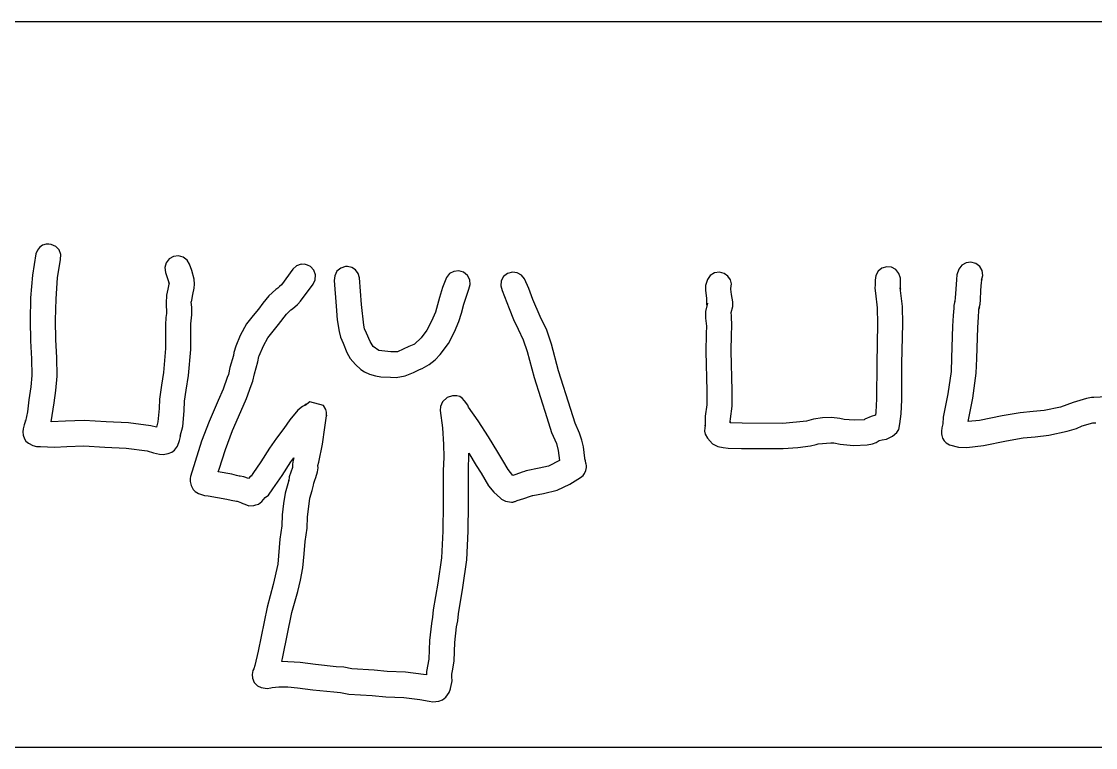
# Model space of a CAD drawing. Extents: x 2 to 598, y 1588 to 7998.
# Drawn here: x 176 to 379.7, y 6723.9 to 6861.6 of the extents above; entities that cross this region are included whole.
import ezdxf

# ---------------------------------------------------------------- set-up
doc = ezdxf.new("R2010")
doc.units = 0

msp = doc.modelspace()

# ---------------------------------------------------------------- linework, layer by layer
at = {"layer": 'Calque 1'}
for p, q in [((179.967732, 6819.181695), (179.39505, 6818.784285)), ((180.645, 6819.4), (179.967732, 6819.181695)), ((181.11458, 6819.4337), (180.64484, 6819.4037)), ((180.64484, 6819.4037), (180.645, 6819.4)), ((181.11474, 6819.4312), (181.11458, 6819.4337)), ((181.58137, 6819.3702), (181.11474, 6819.4312)), ((182.447982, 6818.973908), (181.58137, 6819.3702)), ((178.69783, 6817.5779), (178.017508, 6813.526784)), ((178.960551, 6818.239207), (178.69783, 6817.5779)), ((179.39505, 6818.784285), (178.960551, 6818.239207)), ((183.073677, 6818.299496), (182.447982, 6818.973908)), ((183.400866, 6817.439686), (183.073677, 6818.299496)), ((183.37196, 6816.4872), (183.400866, 6817.439686)), ((204.79236, 6817.0789), (203.97008, 6816.597261)), ((205.720444, 6817.204363), (204.79236, 6817.0789)), ((206.625885, 6816.965078), (205.720444, 6817.204363)), ((182.808038, 6813.020245), (183.37196, 6816.4872)), ((203.415542, 6815.863188), (203.176698, 6814.974746)), ((203.97008, 6816.597261), (203.415542, 6815.863188)), ((207.37081, 6816.397481), (206.625885, 6816.965078)), ((207.84179, 6815.588), (207.37081, 6816.397481)), ((208.272885, 6814.382725), (207.84179, 6815.588)), ((228.119236, 6815.262515), (227.42696, 6814.6322)), ((229, 6815.58), (228.119236, 6815.262515)), ((229.62558, 6815.5869), (228.99926, 6815.5749)), ((228.99926, 6815.5749), (229, 6815.58)), ((230.233323, 6815.443614), (229.62547, 6815.5944)), ((229.62547, 6815.5944), (229.62558, 6815.5869)), ((230.78147, 6815.1407), (230.233323, 6815.443614)), ((231.412041, 6814.448299), (230.78147, 6815.1407)), ((237.39513, 6815.1486), (236.503571, 6814.861929)), ((237.77185, 6815.1616), (237.39513, 6815.1486)), ((238.607017, 6814.973826), (237.77185, 6815.1617)), ((237.77185, 6815.1617), (237.77185, 6815.1616)), ((340.07605, 6815.1326), (339.175547, 6814.875399)), ((340.07693, 6815.1318), (340.07605, 6815.1326)), ((341.007311, 6815.024907), (340.07693, 6815.1318)), ((341.825951, 6814.570085), (341.007311, 6815.024907)), ((354.355808, 6815.419508), (353.77503, 6814.6639)), ((355.153559, 6815.87785), (354.355808, 6815.419508)), ((356.064968, 6816.003616), (355.153559, 6815.87785)), ((356.98672, 6815.7615), (356.064968, 6816.003616)), ((357.742301, 6815.180736), (356.98672, 6815.7615)), ((358.200633, 6814.38301), (357.742301, 6815.180736)), ((178.017508, 6813.526784), (177.689866, 6809.21015)), ((182.513359, 6809.048063), (182.808038, 6813.020245)), ((203.176698, 6814.974746), (203.3015, 6814.03)), ((203.3015, 6814.03), (203.9552, 6811.9588)), ((208.69186, 6812.7381), (208.272885, 6814.382725)), ((227.42696, 6814.6322), (225.27878, 6811.7202)), ((231.729616, 6813.567286), (231.412041, 6814.448299)), ((231.685841, 6812.631807), (231.729616, 6813.567286)), ((235.361939, 6813.422705), (235.2857, 6812.4893)), ((235.789603, 6814.255869), (235.361939, 6813.422705)), ((236.503571, 6814.861929), (235.789603, 6814.255869)), ((239.304655, 6814.521294), (238.607017, 6814.973826)), ((239.806528, 6813.858265), (239.304655, 6814.521294)), ((240.0544, 6813.0389), (239.806528, 6813.858265)), ((240.44921, 6807.986), (240.0544, 6813.0389)), ((256.5707, 6813.0681), (255.795296, 6811.177375)), ((257.172064, 6813.807393), (256.5707, 6813.0681)), ((257.982117, 6814.243572), (257.172064, 6813.807393)), ((258.896619, 6814.34419), (257.982117, 6814.243572)), ((259.81133, 6814.0768), (258.896619, 6814.34419)), ((260.539449, 6813.487846), (259.81133, 6814.0768)), ((260.986739, 6812.665073), (260.539449, 6813.487846)), ((267.409217, 6813.248154), (266.965291, 6812.442323)), ((268.15424, 6813.8424), (267.409217, 6813.248154)), ((269.071469, 6814.101011), (268.15424, 6813.8424)), ((269.984962, 6813.991636), (269.071469, 6814.101011)), ((270.790797, 6813.547718), (269.984962, 6813.991636)), ((271.38505, 6812.8027), (270.790797, 6813.547718)), ((306.619999, 6813.45385), (306.06546, 6812.6991)), ((307.421184, 6813.938889), (306.619999, 6813.45385)), ((308.347008, 6814.080354), (307.421184, 6813.938889)), ((309.25648, 6813.8567), (308.347008, 6814.080354)), ((309.958717, 6813.357613), (309.25648, 6813.8567)), ((310.428679, 6812.665488), (309.958717, 6813.357613)), ((337.98721, 6813.474493), (337.88032, 6812.5441)), ((338.442038, 6814.293144), (337.98721, 6813.474493)), ((339.175547, 6814.875399), (338.442038, 6814.293144)), ((342.408203, 6813.836588), (341.825951, 6814.570085)), ((342.66541, 6812.9361), (342.408203, 6813.836588)), ((353.400681, 6813.585437), (353.30477, 6812.725)), ((353.77503, 6814.6639), (353.400681, 6813.585437)), ((358.08433, 6812.5499), (358.326412, 6813.47163)), ((358.326412, 6813.47163), (358.200633, 6814.38301)), ((203.883226, 6811.833225), (203.73971, 6810.8648)), ((203.916663, 6812.056541), (203.883226, 6811.833225)), ((203.9552, 6811.9588), (203.916663, 6812.056541)), ((208.42831, 6809.8354), (208.708761, 6811.0679)), ((208.769659, 6811.818381), (208.69186, 6812.7381)), ((208.708761, 6811.0679), (208.769659, 6811.818381)), ((224.57114, 6811.0467), (224.2032, 6810.8271)), ((224.88688, 6811.3748), (224.57114, 6811.0467)), ((225.276, 6811.72), (224.88688, 6811.3748)), ((225.27878, 6811.7202), (225.276, 6811.72)), ((228.91027, 6808.5633), (231.28738, 6811.7843)), ((231.28738, 6811.7843), (231.685841, 6812.631807)), ((235.2857, 6812.4893), (235.6619, 6807.639)), ((255.795296, 6811.177375), (255.24727, 6809.2559)), ((260.81954, 6810.8357), (261.085094, 6811.733756)), ((261.085094, 6811.733756), (260.986739, 6812.665073)), ((266.965291, 6812.442323), (266.855907, 6811.528831)), ((266.855907, 6811.528831), (267.11451, 6810.6116)), ((272.175804, 6811.00285), (271.38505, 6812.8027)), ((272.96325, 6808.9378), (272.175804, 6811.00285)), ((305.730011, 6811.5363), (305.72904, 6810.6408)), ((306.06546, 6812.6991), (305.730011, 6811.5363)), ((310.633192, 6811.854269), (310.428679, 6812.665488)), ((310.52458, 6810.8594), (310.53908, 6810.9979)), ((310.53908, 6810.9979), (310.633192, 6811.854269)), ((337.87332, 6811.7023), (337.843699, 6811.08735)), ((337.843699, 6811.08735), (337.95552, 6810.1391)), ((337.872533, 6812.565555), (337.87187, 6812.373887)), ((337.87187, 6812.373887), (337.87332, 6811.7023)), ((337.88032, 6812.5441), (337.872533, 6812.565555)), ((343.077039, 6807.594275), (342.66001, 6811.0949)), ((342.66001, 6811.0949), (342.70733, 6810.897789)), ((342.67341, 6811.654), (342.66541, 6812.9361)), ((342.705811, 6811.017038), (342.67341, 6811.654)), ((342.70733, 6810.897789), (342.705811, 6811.017038)), ((353.30477, 6812.725), (353.16783, 6810.8714)), ((357.96006, 6810.6078), (358.07633, 6812.2016)), ((358.07633, 6812.2016), (358.180215, 6812.701137)), ((358.180215, 6812.701137), (358.08433, 6812.5499)), ((177.689866, 6809.21015), (177.613379, 6804.954641)), ((182.42603, 6804.984173), (182.513359, 6809.048063)), ((203.4687, 6809.721725), (203.37178, 6808.2128)), ((203.73971, 6810.8648), (203.4687, 6809.721725)), ((208.236923, 6808.777), (208.42831, 6809.8354)), ((222.89372, 6809.5781), (221.710515, 6808.201625)), ((224.2032, 6810.8271), (222.89372, 6809.5781)), ((255.24727, 6809.2559), (254.47936, 6806.5279)), ((259.88316, 6808.0136), (260.81954, 6810.8357)), ((267.11451, 6810.6116), (268.47929, 6807.2263)), ((274.32544, 6805.7085), (272.96325, 6808.9378)), ((305.72904, 6810.6408), (305.88769, 6809.1763)), ((305.88769, 6809.1763), (305.918579, 6808.048975)), ((310.64033, 6809.8497), (310.52458, 6810.8594)), ((310.906756, 6808.4931), (310.64033, 6809.8497)), ((337.95552, 6810.1391), (338.277175, 6807.3538)), ((353.06758, 6809.196), (352.990412, 6808.617587)), ((353.16783, 6810.8714), (353.06758, 6809.196)), ((357.85257, 6808.8167), (357.96006, 6810.6078)), ((203.37178, 6808.2128), (203.47771, 6806.2677)), ((208.253656, 6807.412425), (208.16321, 6808.4944)), ((208.16321, 6808.4944), (208.18673, 6808.487509)), ((208.18673, 6808.487509), (208.236923, 6808.777)), ((208.26812, 6805.97), (208.253656, 6807.412425)), ((220.89487, 6807.0599), (219.88362, 6805.891062)), ((221.710515, 6808.201625), (220.89487, 6807.0599)), ((226.24586, 6806.1463), (227.07475, 6806.9602)), ((227.07475, 6806.9602), (227.36259, 6807.1235)), ((227.36259, 6807.1235), (228.30826, 6807.9891)), ((228.30826, 6807.9891), (228.36766, 6808.0311)), ((228.36766, 6808.0311), (228.91027, 6808.5633)), ((235.6619, 6807.639), (235.861606, 6805.05005)), ((240.86727, 6804.0518), (240.44921, 6807.986)), ((259.439518, 6806.298475), (259.88316, 6808.0136)), ((268.47929, 6807.2263), (269.290258, 6805.1364)), ((306.09646, 6808.1929), (305.70889, 6806.662786)), ((305.918579, 6808.048975), (305.946366, 6807.876897)), ((305.946366, 6807.876897), (306.09646, 6808.1929)), ((310.57103, 6806.454), (310.886816, 6807.606591)), ((310.886816, 6807.606591), (310.906756, 6808.4931)), ((338.277175, 6807.3538), (338.32139, 6804.312)), ((343.122, 6804.287), (343.077039, 6807.594275)), ((352.78289, 6807.2649), (352.67282, 6805.8629)), ((352.809881, 6807.784225), (352.78289, 6807.2649)), ((353.01388, 6808.6007), (352.809881, 6807.784225)), ((352.990412, 6808.617587), (352.975901, 6808.506727)), ((352.975901, 6808.506727), (353.01388, 6808.6007)), ((357.56018, 6806.8008), (357.64877, 6807.286625)), ((357.56318, 6807.0706), (357.786299, 6808.012687)), ((357.651294, 6807.326625), (357.56318, 6807.0706)), ((357.64877, 6807.286625), (357.651294, 6807.326625)), ((357.786299, 6808.012687), (357.85257, 6808.8167)), ((177.613379, 6804.954641), (177.68652, 6801.0869)), ((182.48416, 6801.2421), (182.42603, 6804.984173)), ((203.355588, 6805.512287), (203.27824, 6804.1283)), ((203.47771, 6806.2677), (203.355588, 6805.512287)), ((208.07536, 6804.2993), (208.26812, 6805.97)), ((219.88362, 6805.891062), (218.633, 6804.2621)), ((224.71417, 6804.1568), (226.24586, 6806.1463)), ((235.861606, 6805.05005), (236.22104, 6802.8475)), ((253.718262, 6804.802283), (252.815456, 6803.119012)), ((254.47936, 6806.5279), (253.718262, 6804.802283)), ((258.92146, 6804.7095), (259.439518, 6806.298475)), ((269.290258, 6805.1364), (270.18461, 6803.2808)), ((275.613611, 6803.068016), (274.32544, 6805.7085)), ((305.70889, 6806.662786), (305.683509, 6805.388188)), ((305.683509, 6805.388188), (305.90733, 6803.8557)), ((310.662731, 6805.819788), (310.57103, 6806.454)), ((310.70746, 6803.8619), (310.662731, 6805.819788)), ((352.67282, 6805.8629), (352.55862, 6803.8553)), ((357.35294, 6803.6207), (357.46198, 6805.5456)), ((357.46198, 6805.5456), (357.56018, 6806.8008)), ((203.27824, 6804.1283), (203.280421, 6799.586675)), ((208.076554, 6799.398475), (208.07536, 6804.2993)), ((218.633, 6804.2621), (217.4639, 6802.08095)), ((222.6621, 6801.6577), (224.71417, 6804.1568)), ((236.22104, 6802.8475), (236.47115, 6801.7644)), ((241.02333, 6803.3253), (240.86727, 6804.0518)), ((241.39643, 6802.5522), (241.02333, 6803.3253)), ((252.815456, 6803.119012), (251.75642, 6801.624911)), ((258.080281, 6802.745916), (258.92146, 6804.7095)), ((270.18461, 6803.2808), (271.142758, 6801.275953)), ((276.523938, 6800.41435), (275.613611, 6803.068016)), ((305.90733, 6803.8557), (305.83863, 6802.4279)), ((310.63506, 6802.2279), (310.70746, 6803.8619)), ((338.32139, 6804.312), (338.17566, 6796.7993)), ((342.97575, 6796.781), (343.122, 6804.287)), ((352.55862, 6803.8553), (352.37516, 6797.8371)), ((357.17259, 6797.697), (357.35294, 6803.6207)), ((177.68652, 6801.0869), (177.856405, 6797.661787)), ((182.65631, 6797.913013), (182.48416, 6801.2421)), ((217.4639, 6802.08095), (216.61607, 6800.0453)), ((221.846476, 6800.107375), (222.6621, 6801.6577)), ((236.47115, 6801.7644), (236.9967, 6800.6332)), ((242.080352, 6800.92715), (241.39643, 6802.5522)), ((242.64339, 6800.0092), (242.080352, 6800.92715)), ((251.75642, 6801.624911), (250.52663, 6800.4668)), ((256.94587, 6800.589225), (258.080281, 6802.745916)), ((271.142758, 6801.275953), (271.893502, 6799.0429)), ((305.83663, 6802.3609), (305.77773, 6799.0717)), ((305.83863, 6802.4279), (305.83663, 6802.3609)), ((310.57766, 6799.1129), (310.63506, 6802.2279)), ((203.280421, 6799.586675), (202.90152, 6795.0875)), ((207.66092, 6794.4606), (208.076554, 6799.398475)), ((216.25226, 6798.8412), (216.14271, 6798.2661)), ((216.61607, 6800.0453), (216.25226, 6798.8412)), ((221.06065, 6798.2362), (221.846476, 6800.107375)), ((236.9967, 6800.6332), (237.699523, 6798.857813)), ((237.699523, 6798.857813), (238.330486, 6797.72852)), ((243.70896, 6799.2273), (242.64339, 6800.0092)), ((246.01269, 6798.9674), (243.70896, 6799.2273)), ((246.972191, 6798.99965), (246.01269, 6798.9674)), ((247.268298, 6799.0124), (246.972191, 6798.99965)), ((247.28445, 6798.9884), (247.268298, 6799.0124)), ((249.41042, 6799.9888), (247.28445, 6798.9884)), ((250.37056, 6800.3629), (249.41042, 6799.9888)), ((250.52663, 6800.4668), (250.37056, 6800.3629)), ((255.397144, 6798.454922), (256.94587, 6800.589225)), ((271.893502, 6799.0429), (273.21595, 6794.0937)), ((277.84306, 6795.3686), (276.523938, 6800.41435)), ((305.77773, 6799.0717), (305.95085, 6791.6138)), ((310.75078, 6791.6637), (310.57766, 6799.1129)), ((177.856405, 6797.661787), (177.92372, 6794.4811)), ((182.72187, 6794.3392), (182.65631, 6797.913013)), ((216.14271, 6798.2661), (215.50657, 6796.0409)), ((220.15009, 6794.8323), (220.79966, 6797.1112)), ((220.79966, 6797.1112), (220.99035, 6798.0817)), ((220.99035, 6798.0817), (221.06065, 6798.2362)), ((238.330486, 6797.72852), (239.29114, 6796.574)), ((253.31302, 6796.5585), (254.429575, 6797.463507)), ((254.429575, 6797.463507), (255.397144, 6798.454922)), ((338.17566, 6796.7993), (338.12136, 6790.0659)), ((342.91835, 6789.8951), (342.97575, 6796.781)), ((352.37516, 6797.8371), (352.28216, 6795.2708)), ((357.06924, 6794.9189), (357.17259, 6797.697)), ((202.90152, 6795.0875), (202.49018, 6792.6566)), ((215.193056, 6794.676812), (214.98412, 6794.1082)), ((215.22959, 6794.7076), (215.193056, 6794.676812)), ((215.50657, 6796.0409), (215.22959, 6794.7076)), ((219.84933, 6793.4096), (220.15009, 6794.8323)), ((239.29114, 6796.574), (240.322153, 6795.636325)), ((240.322153, 6795.636325), (241.035472, 6795.174022)), ((241.035472, 6795.174022), (241.9902, 6794.7411)), ((241.9902, 6794.7411), (243.08565, 6794.419355)), ((248.71433, 6794.4067), (250.329359, 6795.065113)), ((250.329359, 6795.065113), (251.48316, 6795.6588)), ((251.48316, 6795.6588), (251.9715, 6795.8376)), ((251.9715, 6795.8376), (253.31302, 6796.5585)), ((280.14834, 6788.0512), (277.84306, 6795.3686)), ((352.28216, 6795.2708), (351.694362, 6791.030925)), ((356.431929, 6790.219212), (357.06924, 6794.9189)), ((177.92372, 6794.4811), (177.703086, 6792.336337)), ((182.465708, 6791.650875), (182.72187, 6794.3392)), ((202.49018, 6792.6566), (202.12379, 6790.0082)), ((207.19376, 6791.6996), (207.66092, 6794.4606)), ((214.98412, 6794.1082), (214.181379, 6791.881787)), ((218.636542, 6790.10445), (219.53979, 6792.6009)), ((219.53979, 6792.6009), (219.84933, 6793.4096)), ((243.08565, 6794.419355), (244.121985, 6794.252963)), ((244.121985, 6794.252963), (245.93208, 6794.169)), ((245.93208, 6794.169), (247.028571, 6794.128737)), ((247.028571, 6794.128737), (248.71433, 6794.4067)), ((273.21595, 6794.0937), (275.58686, 6786.5562)), ((177.703086, 6792.336337), (177.35631, 6789.8654)), ((182.12346, 6789.3044), (182.465708, 6791.650875)), ((206.90593, 6789.5922), (207.19376, 6791.6996)), ((214.181379, 6791.881787), (213.23178, 6789.7348)), ((257.72494, 6790.6472), (256.705091, 6790.30965)), ((258.510305, 6790.644509), (257.72494, 6790.6472)), ((259.092599, 6790.48355), (258.510305, 6790.644509)), ((305.95085, 6791.6138), (305.96735, 6788.9442)), ((310.75878, 6788.6561), (310.75078, 6791.6637)), ((351.694362, 6791.030925), (350.81765, 6786.5923)), ((177.35631, 6789.8654), (177.123216, 6787.61435)), ((181.59636, 6785.717), (182.12346, 6789.3044)), ((202.12379, 6790.0082), (202.05919, 6788.2378)), ((206.83923, 6787.7985), (206.90593, 6789.5922)), ((213.23178, 6789.7348), (211.53369, 6785.796)), ((217.55283, 6787.6488), (218.636542, 6790.10445)), ((229.235636, 6788.613175), (228.39765, 6787.9065)), ((229.61049, 6788.8124), (229.235636, 6788.613175)), ((229.978094, 6789.04925), (229.61049, 6788.8124)), ((230.66676, 6789.4744), (229.74072, 6788.8233)), ((229.74072, 6788.8233), (229.91435, 6788.984)), ((229.91435, 6788.984), (229.978094, 6789.04925)), ((233.21699, 6788.7757), (230.66676, 6789.4744)), ((233.65727, 6788.0414), (233.21699, 6788.7757)), ((255.427716, 6788.599725), (255.38142, 6787.8443)), ((255.8186, 6789.5248), (255.427716, 6788.599725)), ((256.705091, 6790.30965), (255.8186, 6789.5248)), ((259.561183, 6790.166966), (259.092599, 6790.48355)), ((260.00542, 6789.6974), (259.561183, 6790.166966)), ((260.60397, 6788.858213), (260.00542, 6789.6974)), ((260.72321, 6788.497), (260.60397, 6788.858213)), ((260.74591, 6788.468), (260.72321, 6788.497)), ((305.96735, 6788.9442), (305.6547, 6786.7521)), ((310.4296, 6786.262), (310.75878, 6788.6561)), ((338.12136, 6790.0659), (338.03456, 6787.5554)), ((342.82275, 6787.2054), (342.91835, 6789.8951)), ((355.55254, 6785.7944), (356.431929, 6790.219212)), ((373.051714, 6788.516475), (369.95166, 6787.8573)), ((374.25114, 6788.9022), (373.051714, 6788.516475)), ((375.442489, 6789.386412), (374.25114, 6788.9022)), ((377.98269, 6790.1554), (375.442489, 6789.386412)), ((378.902182, 6790.306762), (377.98269, 6790.1554)), ((379.34385, 6790.3181), (378.902182, 6790.306762)), ((382.90642, 6790.4773), (379.34385, 6790.3181)), ((177.123216, 6787.61435), (176.7026, 6785.8403)), ((202.05919, 6788.2378), (201.809166, 6785.727475)), ((206.529253, 6784.844712), (206.83923, 6787.7985)), ((216.00409, 6784.0536), (217.55283, 6787.6488)), ((228.39765, 6787.9065), (226.886542, 6786.058425)), ((233.52282, 6784.6026), (233.78431, 6786.8449)), ((233.7875, 6787.5417), (233.65727, 6788.0414)), ((233.78431, 6786.8449), (233.79621, 6786.9059)), ((233.78671, 6786.8692), (233.81151, 6787.2428)), ((233.80121, 6786.9699), (233.78671, 6786.8692)), ((233.803, 6787.4078), (233.7875, 6787.5417)), ((233.79621, 6786.9059), (233.80121, 6786.9699)), ((233.81, 6787.3148), (233.803, 6787.4078)), ((233.811, 6787.2628), (233.81, 6787.3148)), ((233.81151, 6787.2428), (233.811, 6787.2628)), ((255.38142, 6787.8443), (255.80982, 6784.5499)), ((262.61039, 6785.9121), (260.74591, 6788.468)), ((275.58686, 6786.5562), (276.50929, 6783.6551)), ((280.95708, 6785.4591), (280.14834, 6788.0512)), ((305.6547, 6786.7521), (305.6123, 6785.2441)), ((327.886005, 6786.471537), (326.16918, 6786.2392)), ((329.63253, 6786.5193), (327.886005, 6786.471537)), ((331.15647, 6786.3607), (329.63253, 6786.5193)), ((337.11321, 6786.7276), (335.908166, 6786.2296)), ((337.95916, 6786.9384), (337.11321, 6786.7276)), ((338.03456, 6787.5554), (337.95916, 6786.9384)), ((342.57832, 6785.3249), (342.82275, 6787.2054)), ((350.81765, 6786.5923), (350.70706, 6785.3422)), ((361.99711, 6786.8372), (357.68884, 6785.9721)), ((365.37623, 6787.4103), (361.99711, 6786.8372)), ((367.879109, 6787.6326), (365.37623, 6787.4103)), ((369.95166, 6787.8573), (367.879109, 6787.6326)), ((176.46749, 6785.1158), (176.27629, 6784.3892)), ((176.6525, 6785.6982), (176.46749, 6785.1158)), ((176.72045, 6785.926112), (176.6525, 6785.6982)), ((176.7026, 6785.8403), (176.72045, 6785.926112)), ((184.30214, 6785.8364), (181.59636, 6785.717)), ((187.841836, 6785.938437), (184.30214, 6785.8364)), ((192.01433, 6785.6726), (187.841836, 6785.938437)), ((196.24456, 6785.4989), (192.01433, 6785.6726)), ((200.49702, 6784.9506), (196.24456, 6785.4989)), ((201.57034, 6784.7047), (200.49702, 6784.9506)), ((201.809166, 6785.727475), (201.57034, 6784.7047)), ((206.08114, 6782.9776), (206.529253, 6784.844712)), ((211.53369, 6785.796), (210.097982, 6782.010612)), ((225.73683, 6784.4199), (224.316259, 6782.581963)), ((226.886542, 6786.058425), (225.73683, 6784.4199)), ((233.03293, 6781.4834), (233.52282, 6784.6026)), ((255.80982, 6784.5499), (256.0098, 6781.4354)), ((264.543139, 6782.877863), (262.61039, 6785.9121)), ((281.80354, 6783.5492), (280.95708, 6785.4591)), ((305.5904, 6784.5599), (305.490798, 6783.933462)), ((305.61905, 6785.002512), (305.5904, 6784.5599)), ((305.6123, 6785.2441), (305.6356, 6785.0943)), ((305.628088, 6785.078933), (305.61905, 6785.002512)), ((305.6356, 6785.0943), (305.6276, 6784.9661)), ((305.6276, 6784.9661), (305.628088, 6785.078933)), ((310.3903, 6785.5271), (310.3748, 6785.8429)), ((310.3748, 6785.8429), (310.384537, 6785.781738)), ((310.384537, 6785.781738), (310.4296, 6786.262)), ((310.49468, 6785.4941), (310.3903, 6785.5271)), ((312.66871, 6785.4271), (310.49468, 6785.4941)), ((320.37367, 6785.4171), (312.66871, 6785.4271)), ((324.83489, 6785.8589), (320.37367, 6785.4171)), ((326.16918, 6786.2392), (324.83489, 6785.8589)), ((332.01275, 6786.1767), (331.15647, 6786.3607)), ((333.928739, 6785.99705), (332.01275, 6786.1767)), ((335.78823, 6786.0754), (333.928739, 6785.99705)), ((335.908166, 6786.2296), (335.78823, 6786.0754)), ((342.374209, 6784.2721), (342.57832, 6785.3249)), ((350.5479, 6784.5438), (350.4916, 6783.9454)), ((350.70706, 6785.3422), (350.5479, 6784.5438)), ((357.68884, 6785.9721), (355.55254, 6785.7944)), ((374.34134, 6783.90725), (376.07796, 6784.4708)), ((376.07796, 6784.4708), (377.149926, 6784.918687)), ((377.149926, 6784.918687), (379.18061, 6785.5147)), ((379.18061, 6785.5147), (379.21424, 6785.498575)), ((379.21424, 6785.498575), (379.73975, 6785.5417)), ((176.27629, 6784.3892), (176.20289, 6783.8074)), ((176.20289, 6783.8074), (176.26229, 6783.1464)), ((176.26229, 6783.1464), (176.505619, 6782.47485)), ((176.505619, 6782.47485), (176.797271, 6782.066203)), ((205.91991, 6782.1322), (206.094339, 6782.92825)), ((206.120867, 6783.106309), (206.08114, 6782.9776)), ((206.094339, 6782.92825), (206.120867, 6783.106309)), ((214.625949, 6780.43295), (216.00409, 6784.0536)), ((224.316259, 6782.581963), (223.03053, 6780.7189)), ((266.29492, 6779.9409), (264.543139, 6782.877863)), ((276.50929, 6783.6551), (277.41207, 6781.6118)), ((282.273015, 6782.223973), (281.80354, 6783.5492)), ((305.490798, 6783.933462), (305.620263, 6783.394048)), ((305.620263, 6783.394048), (306.07719, 6782.588)), ((306.07719, 6782.588), (307.051057, 6781.5609)), ((339.22504, 6782.2615), (340.066166, 6782.422438)), ((340.066166, 6782.422438), (341.18978, 6782.955)), ((341.18978, 6782.955), (341.996415, 6783.65225)), ((341.996415, 6783.65225), (342.374209, 6784.2721)), ((350.4916, 6783.9454), (350.4807, 6783.657)), ((350.4807, 6783.657), (350.4867, 6783.4204)), ((350.4867, 6783.4204), (350.5291, 6783.0922)), ((350.5291, 6783.0922), (350.67586, 6782.6168)), ((350.67586, 6782.6168), (350.97765, 6782.0974)), ((362.81727, 6782.1149), (365.98813, 6782.6564)), ((365.98813, 6782.6564), (368.217077, 6782.8331)), ((368.217077, 6782.8331), (370.85347, 6783.1505)), ((370.85347, 6783.1505), (374.34134, 6783.90725)), ((176.797271, 6782.066203), (177.26533, 6781.6602)), ((177.26533, 6781.6602), (178.116654, 6781.211217)), ((178.116654, 6781.211217), (178.81062, 6781.036837)), ((178.81062, 6781.036837), (179.53754, 6781.0323)), ((179.53754, 6781.0323), (182.245021, 6780.892325)), ((182.245021, 6780.892325), (184.55222, 6781.0423)), ((184.55222, 6781.0423), (187.787535, 6781.146812)), ((187.787535, 6781.146812), (191.76367, 6780.8785)), ((191.76367, 6780.8785), (195.82802, 6780.7163)), ((195.82802, 6780.7163), (199.78023, 6780.2042)), ((204.951313, 6780.338912), (205.52045, 6781.093)), ((205.52045, 6781.093), (205.91991, 6782.1322)), ((210.097982, 6782.010612), (208.86977, 6778.1608)), ((213.4554, 6776.7481), (214.625949, 6780.43295)), ((223.03053, 6780.7189), (221.379902, 6778.089438)), ((232.32961, 6778.0418), (233.03293, 6781.4834)), ((256.0098, 6781.4354), (256.039026, 6778.991913)), ((277.41207, 6781.6118), (277.769001, 6780.238125)), ((282.543265, 6780.970513), (282.273015, 6782.223973)), ((282.80503, 6778.8104), (282.543265, 6780.970513)), ((307.051057, 6781.5609), (308.072989, 6781.029925)), ((308.072989, 6781.029925), (309.078486, 6780.810837)), ((309.078486, 6780.810837), (310.00305, 6780.7194)), ((310.00305, 6780.7194), (312.50574, 6780.6304)), ((312.50574, 6780.6304), (320.46598, 6780.6194)), ((320.46598, 6780.6194), (323.248198, 6780.822487)), ((323.248198, 6780.822487), (325.60623, 6781.1227)), ((325.60623, 6781.1227), (326.687, 6781.380512)), ((326.687, 6781.380512), (327.08728, 6781.5289)), ((327.08728, 6781.5289), (329.49385, 6781.7222)), ((329.49385, 6781.7222), (330.05557, 6781.6892)), ((330.05557, 6781.6892), (331.24465, 6781.4386)), ((331.24465, 6781.4386), (333.7863, 6781.193487)), ((333.7863, 6781.193487), (336.40247, 6781.3146)), ((336.40247, 6781.3146), (337.394564, 6781.526205)), ((337.394564, 6781.526205), (338.0885, 6781.802787)), ((338.0885, 6781.802787), (338.6597, 6782.1745)), ((338.6597, 6782.1745), (339.22504, 6782.2615)), ((350.97765, 6782.0974), (351.33784, 6781.7202)), ((351.33784, 6781.7202), (351.97656, 6781.3332)), ((351.97656, 6781.3332), (351.974, 6781.34)), ((351.974, 6781.34), (353.666683, 6780.876809)), ((353.666683, 6780.876809), (355.296234, 6780.80735)), ((355.296234, 6780.80735), (358.45784, 6781.241)), ((358.45784, 6781.241), (362.81727, 6782.1149)), ((199.78023, 6780.2042), (201.01478, 6779.8548)), ((201.01478, 6779.8548), (202.109941, 6779.546112)), ((202.109941, 6779.546112), (202.84411, 6779.512898)), ((202.84411, 6779.512898), (203.80634, 6779.6905)), ((203.80634, 6779.6905), (204.465096, 6779.970827)), ((204.465096, 6779.970827), (204.951313, 6780.338912)), ((227.05658, 6778.1065), (227.60177, 6778.8982)), ((227.60177, 6778.8982), (227.42607, 6778.1406)), ((256.039026, 6778.991913), (255.9674, 6776.4171)), ((260.76711, 6776.3557), (260.82961, 6779.7302)), ((260.82961, 6779.7302), (262.20111, 6777.4357)), ((267.28918, 6778.3849), (266.29492, 6779.9409)), ((268.288352, 6776.658775), (267.28918, 6778.3849)), ((278.02547, 6778.3417), (275.92793, 6777.2922)), ((277.769001, 6780.238125), (278.02547, 6778.3417)), ((282.835722, 6778.690375), (282.80503, 6778.8104)), ((282.92802, 6778.2813), (282.835722, 6778.690375)), ((208.86977, 6778.1608), (208.04605, 6775.3621)), ((213.29262, 6776.1967), (213.4554, 6776.7481)), ((221.379902, 6778.089438), (219.83021, 6775.8928)), ((225.413803, 6775.49435), (227.05658, 6778.1065)), ((227.35957, 6777.042), (227.02108, 6776.1319)), ((227.36357, 6777.6125), (227.35957, 6777.042)), ((227.42607, 6778.1406), (227.36357, 6777.6125)), ((232.10792, 6776.1959), (232.211317, 6777.002)), ((232.18492, 6777.416), (232.32961, 6778.0418)), ((232.211317, 6777.002), (232.18492, 6777.416)), ((255.9674, 6776.4171), (255.9261, 6770.1306)), ((260.72631, 6770.0817), (260.76711, 6776.3557)), ((262.20111, 6777.4357), (263.14937, 6775.9568)), ((269.16193, 6775.5355), (268.288352, 6776.658775)), ((271.38505, 6776.2827), (270.95976, 6776.1401)), ((271.51889, 6776.3267), (271.38505, 6776.2827)), ((271.70286, 6776.3827), (271.504994, 6776.327325)), ((271.504994, 6776.327325), (271.51889, 6776.3267)), ((274.124073, 6776.886913), (271.70286, 6776.3827)), ((275.92793, 6777.2922), (274.124073, 6776.886913)), ((282.78029, 6775.9331), (283.02782, 6776.4995)), ((283.02462, 6777.8932), (282.92802, 6778.2813)), ((283.07272, 6777.6787), (283.02462, 6777.8932)), ((283.02782, 6776.4995), (283.12082, 6777.0534)), ((283.10992, 6777.4384), (283.07272, 6777.6787)), ((283.12082, 6777.0534), (283.10992, 6777.4384)), ((208.04605, 6775.3621), (207.952297, 6774.9387)), ((207.952297, 6774.9387), (207.97625, 6774.9455)), ((207.97625, 6774.9455), (207.96595, 6774.7879)), ((207.96595, 6774.7879), (207.97195, 6774.3761)), ((207.97195, 6774.3761), (208.12026, 6773.6283)), ((215.87748, 6775.7683), (213.29262, 6776.1967)), ((216.76993, 6775.5167), (215.87748, 6775.7683)), ((217.26447, 6775.4227), (216.76993, 6775.5167)), ((217.43759, 6775.4127), (217.24471, 6775.426325)), ((217.24471, 6775.426325), (217.26447, 6775.4227)), ((218.15647, 6775.276013), (217.43759, 6775.4127)), ((218.99667, 6774.9807), (218.15647, 6775.276013)), ((219.427576, 6775.387013), (218.99667, 6774.9807)), ((219.54289, 6775.4298), (219.427576, 6775.387013)), ((219.83021, 6775.8928), (219.54289, 6775.4298)), ((223.66196, 6773.0112), (225.413803, 6775.49435)), ((226.64565, 6774.6178), (226.47719, 6773.9434)), ((226.75598, 6775.2576), (226.63765, 6774.5418)), ((226.63765, 6774.5418), (226.643525, 6774.562963)), ((226.643525, 6774.562963), (226.64565, 6774.6178)), ((227.02108, 6776.1319), (226.75598, 6775.2576)), ((231.39996, 6774.0389), (231.59219, 6774.6653)), ((231.59219, 6774.6653), (231.797484, 6775.1474)), ((231.797484, 6775.1474), (232.10792, 6776.1959)), ((263.14937, 6775.9568), (264.57216, 6773.570125)), ((269.71694, 6775.7215), (269.16193, 6775.5355)), ((270.95976, 6776.1401), (269.71694, 6775.7215)), ((279.963831, 6773.89555), (282.00463, 6775.1404)), ((282.00463, 6775.1404), (282.48987, 6775.545)), ((282.48987, 6775.545), (282.78029, 6775.9331)), ((208.12026, 6773.6283), (208.490485, 6772.887725)), ((208.490485, 6772.887725), (208.897733, 6772.466906)), ((208.897733, 6772.466906), (209.52689, 6772.0987)), ((222.780104, 6771.822825), (223.66196, 6773.0112)), ((226.47719, 6773.9434), (225.94492, 6772.1694)), ((230.65892, 6771.25), (231.11108, 6772.6922)), ((231.11108, 6772.6922), (231.35396, 6773.6844)), ((231.35396, 6773.6844), (231.39996, 6774.0389)), ((264.57216, 6773.570125), (265.529322, 6772.374181)), ((265.529322, 6772.374181), (266.8246, 6771.2232)), ((274.979288, 6772.12215), (277.54495, 6772.7725)), ((277.54495, 6772.7725), (279.963831, 6773.89555)), ((209.52689, 6772.0987), (210.694257, 6771.747638)), ((210.694257, 6771.747638), (211.38311, 6771.647)), ((211.38311, 6771.647), (214.9214, 6771.0615)), ((214.9214, 6771.0615), (215.7508, 6770.8243)), ((215.7508, 6770.8243), (216.7373, 6770.6502)), ((216.7373, 6770.6502), (216.86753, 6770.6392)), ((216.86753, 6770.6392), (217.59203, 6770.386)), ((217.59203, 6770.386), (217.62255, 6770.35275)), ((217.62255, 6770.35275), (218.11603, 6770.138)), ((220.913596, 6770.105063), (221.57578, 6770.5855)), ((221.57578, 6770.5855), (222.1959, 6771.3369)), ((222.1959, 6771.3369), (222.780104, 6771.822825)), ((225.67672, 6770.2289), (225.43436, 6768.0947)), ((225.94492, 6772.1694), (225.67672, 6770.2289)), ((230.43981, 6769.6387), (230.65892, 6771.25)), ((266.8246, 6771.2232), (266.99741, 6771.05955)), ((266.99741, 6771.05955), (267.75426, 6770.6382)), ((267.75426, 6770.6382), (268.8901, 6770.4579)), ((268.8901, 6770.4579), (269.12937, 6770.4899)), ((269.12937, 6770.4899), (269.28388, 6770.5239)), ((269.28388, 6770.5239), (269.37848, 6770.5499)), ((269.37848, 6770.5499), (269.45548, 6770.5729)), ((269.45548, 6770.5729), (269.59398, 6770.6179)), ((269.59398, 6770.6179), (270.01204, 6770.7569)), ((270.01204, 6770.7569), (271.24814, 6771.1718)), ((271.24814, 6771.1718), (272.48992, 6771.5899)), ((272.48992, 6771.5899), (272.90489, 6771.7289)), ((272.90489, 6771.7289), (272.96849, 6771.7499)), ((272.96849, 6771.7499), (274.979288, 6772.12215)), ((218.11603, 6770.138), (218.32842, 6770.071)), ((218.32842, 6770.071), (219.07618, 6769.7625)), ((219.07618, 6769.7625), (220.00636, 6769.8035)), ((220.00636, 6769.8035), (220.05236, 6769.8135)), ((220.05236, 6769.8135), (220.41513, 6769.9406)), ((220.41513, 6769.9406), (220.913596, 6770.105063)), ((230.21502, 6767.6698), (230.43981, 6769.6387)), ((255.9261, 6770.1306), (255.85177, 6764.994688)), ((260.659531, 6764.956538), (260.72631, 6770.0817)), ((225.43436, 6768.0947), (225.35116, 6765.9935)), ((230.12922, 6765.5325), (230.21502, 6767.6698)), ((225.35116, 6765.9935), (224.98374, 6763.4702)), ((229.7587, 6762.9864), (230.12922, 6765.5325)), ((255.85177, 6764.994688), (255.64136, 6759.9364)), ((260.42452, 6759.5247), (260.659531, 6764.956538)), ((224.98374, 6763.4702), (224.60444, 6758.7201)), ((229.60565, 6760.649963), (229.7587, 6762.9864)), ((229.34943, 6757.9986), (229.60565, 6760.649963)), ((224.60444, 6758.7201), (223.700899, 6754.821037)), ((228.902501, 6755.703163), (229.34943, 6757.9986)), ((255.64136, 6759.9364), (254.953708, 6755.102413)), ((259.688676, 6754.266063), (260.42452, 6759.5247)), ((223.700899, 6754.821037), (222.58234, 6750.5583)), ((228.343831, 6753.5377), (228.902501, 6755.703163)), ((254.953708, 6755.102413), (254.07608, 6750.0192)), ((258.82255, 6749.3036), (259.688676, 6754.266063)), ((227.26738, 6749.5133), (228.343831, 6753.5377)), ((222.58234, 6750.5583), (220.85583, 6742.1836)), ((254.07608, 6750.0192), (253.94534, 6748.6844)), ((225.53467, 6741.1117), (227.26738, 6749.5133)), ((253.94534, 6748.6844), (253.70091, 6747.4685)), ((258.45927, 6746.8329), (258.69439, 6747.9864)), ((258.69439, 6747.9864), (258.82255, 6749.3036)), ((253.70091, 6747.4685), (253.35778, 6744.216)), ((258.14507, 6743.8641), (258.45927, 6746.8329)), ((253.35778, 6744.216), (253.25029, 6740.702)), ((258.04069, 6740.3961), (258.14507, 6743.8641)), ((220.85583, 6742.1836), (220.21039, 6739.5026)), ((225.32125, 6740.227), (225.53467, 6741.1117)), ((228.80734, 6740.0446), (225.32125, 6740.227)), ((231.73739, 6739.654), (228.80734, 6740.0446)), ((235.63793, 6739.2447), (231.73739, 6739.654)), ((253.25029, 6740.702), (252.7883, 6738.3677)), ((257.80031, 6738.796325), (258.04069, 6740.3961)), ((219.868635, 6738.525187), (219.72724, 6737.7617)), ((219.72724, 6737.7617), (219.784966, 6737.082662)), ((220.03937, 6738.8515), (219.868635, 6738.525187)), ((220.05277, 6738.8805), (220.03937, 6738.8515)), ((220.21039, 6739.5026), (220.05277, 6738.8805)), ((237.07143, 6739.1444), (235.63793, 6739.2447)), ((238.60674, 6738.8509), (237.07143, 6739.1444)), ((242.88348, 6738.5724), (238.60674, 6738.8509)), ((245.34121, 6738.3228), (242.88348, 6738.5724)), ((248.82214, 6738.208), (245.34121, 6738.3228)), ((252.19351, 6737.8096), (248.82214, 6738.208)), ((252.7666, 6737.7078), (252.19351, 6737.8096)), ((252.7883, 6738.3677), (252.7666, 6737.7078)), ((257.56578, 6737.8237), (257.80031, 6738.796325)), ((257.59988, 6737.3519), (257.56578, 6737.8237)), ((219.784966, 6737.082662), (220.11585, 6736.2822)), ((220.11585, 6736.2822), (220.741303, 6735.632762)), ((220.741303, 6735.632762), (221.40673, 6735.2822)), ((257.40919, 6735.3742), (257.648914, 6736.563938)), ((257.648914, 6736.563938), (257.59988, 6737.3519)), ((221.40673, 6735.2822), (222.576549, 6735.128212)), ((222.576549, 6735.128212), (223.25313, 6735.2722)), ((223.25313, 6735.2722), (223.48257, 6735.3272)), ((223.48257, 6735.3272), (224.79257, 6735.4367)), ((224.79257, 6735.4367), (226.46689, 6735.433725)), ((226.46689, 6735.433725), (228.30036, 6735.2719)), ((228.30036, 6735.2719), (231.21491, 6734.8833)), ((231.21491, 6734.8833), (235.19348, 6734.4657)), ((235.19348, 6734.4657), (236.43733, 6734.3867)), ((236.43733, 6734.3867), (238.06979, 6734.0808)), ((238.06979, 6734.0808), (242.46797, 6733.7903)), ((242.46797, 6733.7903), (245.04714, 6733.5319)), ((245.04714, 6733.5319), (248.46761, 6733.4219)), ((256.4759, 6733.4668), (257.104042, 6734.396213)), ((257.104042, 6734.396213), (257.30479, 6735.0812)), ((257.30479, 6735.0812), (257.32599, 6735.2192)), ((257.32599, 6735.2192), (257.40919, 6735.3742)), ((248.46761, 6733.4219), (251.52944, 6733.0565)), ((251.52944, 6733.0565), (253.31589, 6732.7392)), ((253.31589, 6732.7392), (254.00732, 6732.6214)), ((254.00732, 6732.6214), (255.111357, 6732.6982)), ((255.111357, 6732.6982), (255.802868, 6732.959631)), ((255.802868, 6732.959631), (256.4759, 6733.4668))]:
    msp.add_line(p, q, dxfattribs=at)
at = {"layer": 'coupe'}
for p, q in [((1.99988, 6861.64), (379.639, 6861.64)), ((379.639, 6861.64), (598, 6861.64)), ((598, 6723.93), (1.99988, 6723.93))]:
    msp.add_line(p, q, dxfattribs=at)

doc.saveas('drawing.dxf')
